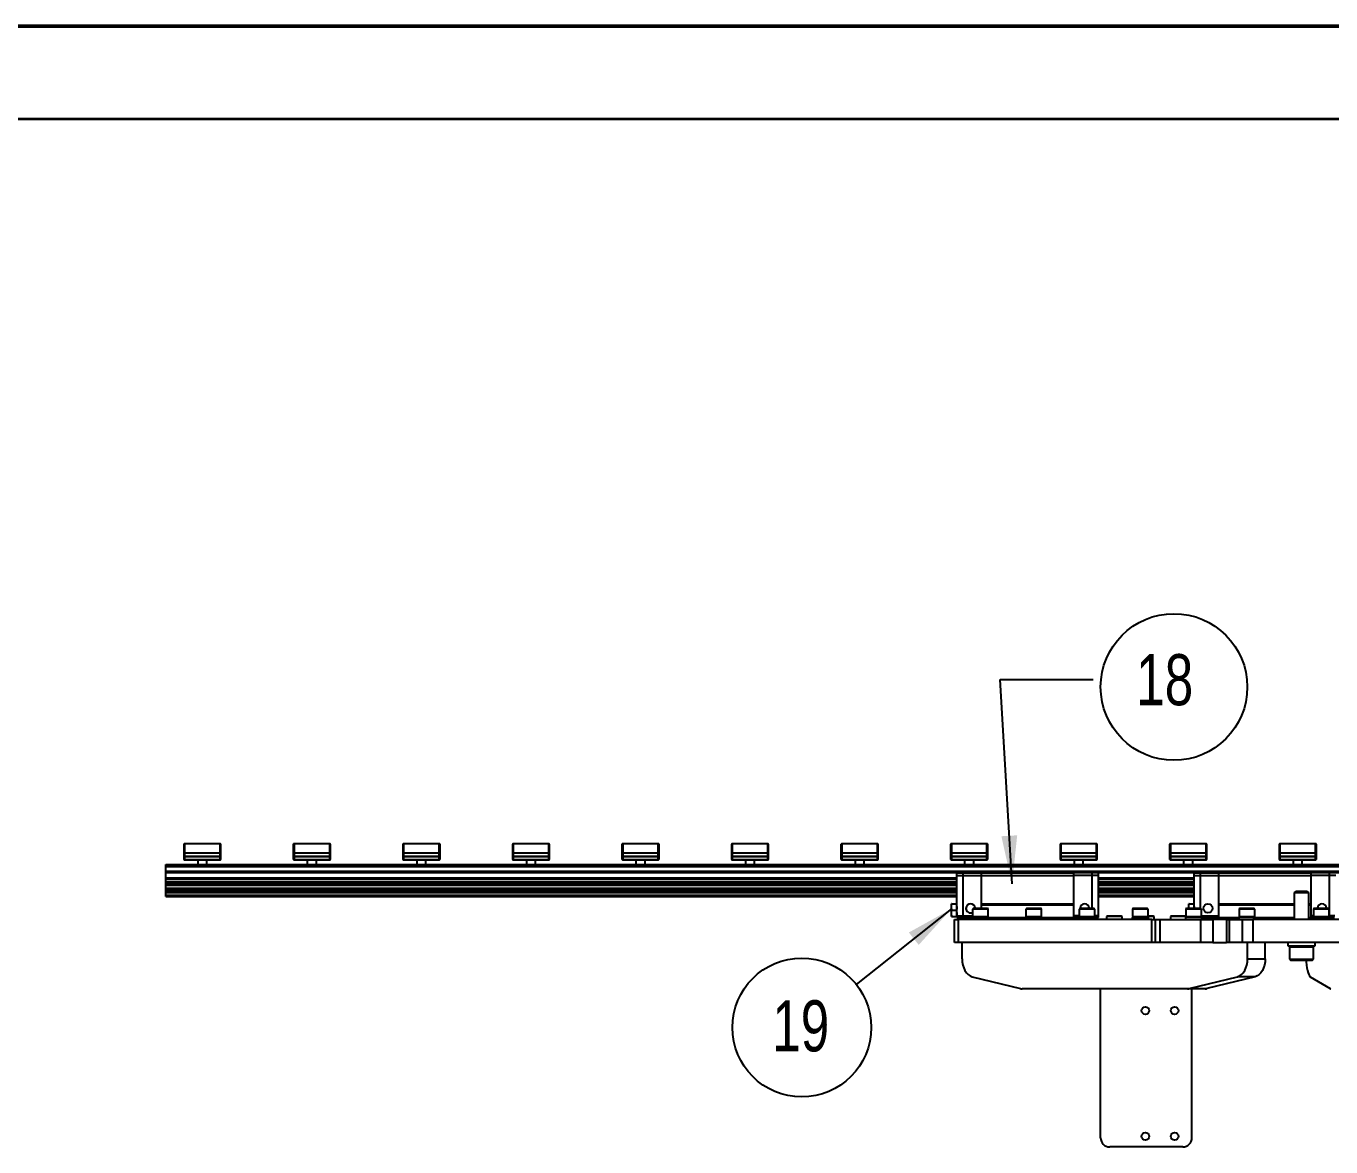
# Model space of a CAD drawing. Header units: millimetres. Extents: x 0 to 279, y 0 to 216.
# Drawn here: x 121.5 to 210.9, y 139.1 to 215.9 of the extents above; entities that cross this region are included whole.
import ezdxf

# ---------------------------------------------------------------- set-up
doc = ezdxf.new("R2010")
doc.units = ezdxf.units.MM
doc.layers.add('DIM', color=1, linetype='Continuous')
doc.layers.add('PAGE_BORDER', color=7, linetype='Continuous')
doc.styles.add('SLDTEXTSTYLE0', font='TXT', dxfattribs={"width": 0.75})
doc.dimstyles.new('SLDDIMSTYLE0', dxfattribs={"dimtxt": 0.18, "dimasz": 3.302, "dimexe": 0, "dimexo": 0.0625, "dimgap": 0, "dimtad": 0, "dimtih": 1, "dimtoh": 1, "dimdec": 0, "dimrnd": 1e-09, "dimzin": 0, "dimdsep": 46, "dimtxsty": 'Standard', "dimsah": 1, "dimcen": 0.09, "dimadec": 0, "dimazin": 0, "dimtfac": 3.302, "dimtdec": 0, "dimtofl": 0, "dimtmove": 0, "dimatfit": 3, "dimfxl": 0, "dimfrac": 2, "dimtolj": 1, "dimtzin": 0, "dimarcsym": 0})

# ---------------------------------------------------------------- blocks, each defined once
blk = doc.blocks.new('SW_NOTE_20')
at = {"layer": 'DIM', "color": 0}
blk.add_circle((-3.726, -2.955), 4.755, dxfattribs=at)
at = {"layer": 'DIM', "color": 0, "insert": (-3.797, -1.091), "char_height": 3.5, "attachment_point": 2, "style": 'SLDTEXTSTYLE0'}
blk.add_mtext('19', dxfattribs=at)
blk = doc.blocks.new('SW_NOTE_21')
at = {"layer": 'DIM', "color": 0}
blk.add_circle((5.539, -0.517), 5.021, dxfattribs=at)
at = {"layer": 'DIM', "color": 0, "insert": (2.953, 1.732), "char_height": 3.5, "attachment_point": 1, "style": 'SLDTEXTSTYLE0'}
blk.add_mtext('18', dxfattribs=at)

msp = doc.modelspace()

# ---------------------------------------------------------------- linework, layer by layer
at = {"color": 7, "linetype": 'Continuous', "lineweight": 50}
msp.add_line((0, 215.9), (279.4, 215.9), dxfattribs=at)
at = {"color": 7, "linetype": 'Continuous', "lineweight": 25}
for p, q in [((132.357, 159.24), (132.357, 159.87)), ((132.357, 159.033), (132.357, 159.24)), ((132.389, 159.24), (132.357, 159.24)), ((132.389, 159.033), (132.357, 159.033)), ((132.357, 158.808), (132.357, 159.033)), ((132.389, 159.891), (132.389, 159.901)), ((132.389, 159.901), (134.826, 159.901)), ((132.389, 159.891), (132.389, 159.26)), ((134.826, 159.891), (132.389, 159.891)), ((132.389, 159.24), (132.389, 159.26)), ((132.389, 159.26), (134.826, 159.26)), ((132.389, 159.24), (132.389, 159.033)), ((134.826, 159.24), (132.389, 159.24)), ((132.389, 159.033), (134.826, 159.033)), ((132.389, 159.033), (132.389, 159.001)), ((134.826, 159.901), (134.826, 159.891)), ((134.826, 159.26), (134.826, 159.891)), ((134.826, 159.26), (134.826, 159.24)), ((134.826, 159.033), (134.826, 159.24)), ((134.857, 159.24), (134.826, 159.24)), ((134.826, 159.001), (134.826, 159.033)), ((134.857, 159.033), (134.826, 159.033)), ((134.857, 159.87), (134.857, 159.24)), ((134.857, 159.24), (134.857, 159.033)), ((134.857, 159.033), (134.857, 158.808)), ((139.857, 159.24), (139.857, 159.87)), ((139.857, 159.033), (139.857, 159.24)), ((139.889, 159.24), (139.857, 159.24)), ((139.889, 159.033), (139.857, 159.033)), ((139.857, 158.808), (139.857, 159.033)), ((139.889, 159.891), (139.889, 159.901)), ((139.889, 159.901), (142.326, 159.901)), ((139.889, 159.891), (139.889, 159.26)), ((142.326, 159.891), (139.889, 159.891)), ((139.889, 159.24), (139.889, 159.26)), ((139.889, 159.26), (142.326, 159.26)), ((139.889, 159.24), (139.889, 159.033)), ((142.326, 159.24), (139.889, 159.24)), ((139.889, 159.033), (142.326, 159.033)), ((139.889, 159.033), (139.889, 159.001)), ((142.326, 159.901), (142.326, 159.891)), ((142.326, 159.26), (142.326, 159.891)), ((142.326, 159.26), (142.326, 159.24)), ((142.326, 159.033), (142.326, 159.24)), ((142.357, 159.24), (142.326, 159.24)), ((142.326, 159.001), (142.326, 159.033)), ((142.357, 159.033), (142.326, 159.033)), ((142.357, 159.87), (142.357, 159.24)), ((142.357, 159.24), (142.357, 159.033)), ((142.357, 159.033), (142.357, 158.808)), ((147.357, 159.24), (147.357, 159.87)), ((147.357, 159.033), (147.357, 159.24)), ((147.389, 159.24), (147.357, 159.24)), ((147.389, 159.033), (147.357, 159.033)), ((147.357, 158.808), (147.357, 159.033)), ((147.389, 159.891), (147.389, 159.901)), ((147.389, 159.901), (149.826, 159.901)), ((147.389, 159.891), (147.389, 159.26)), ((149.826, 159.891), (147.389, 159.891)), ((147.389, 159.24), (147.389, 159.26)), ((147.389, 159.26), (149.826, 159.26)), ((147.389, 159.24), (147.389, 159.033)), ((149.826, 159.24), (147.389, 159.24)), ((147.389, 159.033), (149.826, 159.033)), ((147.389, 159.033), (147.389, 159.001)), ((149.826, 159.901), (149.826, 159.891)), ((149.826, 159.26), (149.826, 159.891)), ((149.826, 159.26), (149.826, 159.24)), ((149.826, 159.033), (149.826, 159.24)), ((149.857, 159.24), (149.826, 159.24)), ((149.826, 159.001), (149.826, 159.033)), ((149.857, 159.033), (149.826, 159.033)), ((149.857, 159.87), (149.857, 159.24)), ((149.857, 159.24), (149.857, 159.033)), ((149.857, 159.033), (149.857, 158.808)), ((154.857, 159.24), (154.857, 159.87)), ((154.857, 159.033), (154.857, 159.24)), ((154.889, 159.24), (154.857, 159.24)), ((154.889, 159.033), (154.857, 159.033)), ((154.857, 158.808), (154.857, 159.033)), ((154.889, 159.891), (154.889, 159.901)), ((154.889, 159.901), (157.326, 159.901)), ((157.326, 159.891), (154.889, 159.891)), ((154.889, 159.891), (154.889, 159.26)), ((154.889, 159.24), (154.889, 159.26)), ((154.889, 159.26), (157.326, 159.26)), ((154.889, 159.24), (154.889, 159.033)), ((157.326, 159.24), (154.889, 159.24)), ((154.889, 159.033), (157.326, 159.033)), ((154.889, 159.033), (154.889, 159.001)), ((157.326, 159.901), (157.326, 159.891)), ((157.326, 159.26), (157.326, 159.891)), ((157.326, 159.26), (157.326, 159.24)), ((157.326, 159.033), (157.326, 159.24)), ((157.357, 159.24), (157.326, 159.24)), ((157.326, 159.001), (157.326, 159.033)), ((157.357, 159.033), (157.326, 159.033)), ((157.357, 159.87), (157.357, 159.24)), ((157.357, 159.24), (157.357, 159.033)), ((157.357, 159.033), (157.357, 158.808)), ((162.357, 159.24), (162.357, 159.87)), ((162.357, 159.033), (162.357, 159.24)), ((162.389, 159.24), (162.357, 159.24)), ((162.389, 159.033), (162.357, 159.033)), ((162.357, 158.808), (162.357, 159.033)), ((162.389, 159.891), (162.389, 159.901)), ((162.389, 159.901), (164.826, 159.901)), ((162.389, 159.891), (162.389, 159.26)), ((164.826, 159.891), (162.389, 159.891)), ((162.389, 159.24), (162.389, 159.26)), ((162.389, 159.26), (164.826, 159.26)), ((162.389, 159.24), (162.389, 159.033)), ((164.826, 159.24), (162.389, 159.24)), ((162.389, 159.033), (164.826, 159.033)), ((162.389, 159.033), (162.389, 159.001)), ((164.826, 159.901), (164.826, 159.891)), ((164.826, 159.26), (164.826, 159.891)), ((164.826, 159.26), (164.826, 159.24)), ((164.826, 159.033), (164.826, 159.24)), ((164.857, 159.24), (164.826, 159.24)), ((164.826, 159.001), (164.826, 159.033)), ((164.857, 159.033), (164.826, 159.033)), ((164.857, 159.87), (164.857, 159.24)), ((164.857, 159.24), (164.857, 159.033)), ((164.857, 159.033), (164.857, 158.808)), ((169.857, 159.24), (169.857, 159.87)), ((169.857, 159.033), (169.857, 159.24)), ((169.889, 159.24), (169.857, 159.24)), ((169.889, 159.033), (169.857, 159.033)), ((169.857, 158.808), (169.857, 159.033)), ((169.889, 159.891), (169.889, 159.901)), ((169.889, 159.901), (172.326, 159.901)), ((169.889, 159.891), (169.889, 159.26)), ((172.326, 159.891), (169.889, 159.891)), ((169.889, 159.24), (169.889, 159.26)), ((169.889, 159.26), (172.326, 159.26)), ((169.889, 159.24), (169.889, 159.033)), ((172.326, 159.24), (169.889, 159.24)), ((169.889, 159.033), (172.326, 159.033)), ((169.889, 159.033), (169.889, 159.001)), ((172.326, 159.901), (172.326, 159.891)), ((172.326, 159.26), (172.326, 159.891)), ((172.326, 159.26), (172.326, 159.24)), ((172.326, 159.033), (172.326, 159.24)), ((172.357, 159.24), (172.326, 159.24)), ((172.326, 159.001), (172.326, 159.033)), ((172.357, 159.033), (172.326, 159.033)), ((172.357, 159.87), (172.357, 159.24)), ((172.357, 159.24), (172.357, 159.033)), ((172.357, 159.033), (172.357, 158.808)), ((177.357, 159.24), (177.357, 159.87)), ((177.357, 159.033), (177.357, 159.24)), ((177.389, 159.24), (177.357, 159.24)), ((177.389, 159.033), (177.357, 159.033)), ((177.357, 158.808), (177.357, 159.033)), ((177.389, 159.891), (177.389, 159.901)), ((177.389, 159.901), (179.826, 159.901)), ((179.826, 159.891), (177.389, 159.891)), ((177.389, 159.891), (177.389, 159.26)), ((177.389, 159.24), (177.389, 159.26)), ((177.389, 159.26), (179.826, 159.26)), ((177.389, 159.24), (177.389, 159.033)), ((179.826, 159.24), (177.389, 159.24)), ((177.389, 159.033), (179.826, 159.033)), ((177.389, 159.033), (177.389, 159.001)), ((179.826, 159.901), (179.826, 159.891)), ((179.826, 159.26), (179.826, 159.891)), ((179.826, 159.26), (179.826, 159.24)), ((179.826, 159.033), (179.826, 159.24)), ((179.857, 159.24), (179.826, 159.24)), ((179.826, 159.001), (179.826, 159.033)), ((179.857, 159.033), (179.826, 159.033)), ((179.857, 159.87), (179.857, 159.24)), ((179.857, 159.24), (179.857, 159.033)), ((179.857, 159.033), (179.857, 158.808)), ((184.857, 159.24), (184.857, 159.87)), ((184.857, 159.033), (184.857, 159.24)), ((184.889, 159.24), (184.857, 159.24)), ((184.889, 159.033), (184.857, 159.033)), ((184.857, 158.808), (184.857, 159.033)), ((184.889, 159.891), (184.889, 159.901)), ((184.889, 159.901), (187.326, 159.901)), ((187.326, 159.891), (184.889, 159.891)), ((184.889, 159.891), (184.889, 159.26)), ((184.889, 159.24), (184.889, 159.26)), ((184.889, 159.26), (187.326, 159.26)), ((184.889, 159.24), (184.889, 159.033)), ((187.326, 159.24), (184.889, 159.24)), ((184.889, 159.033), (187.326, 159.033)), ((184.889, 159.033), (184.889, 159.001)), ((187.326, 159.901), (187.326, 159.891)), ((187.326, 159.26), (187.326, 159.891)), ((187.326, 159.26), (187.326, 159.24)), ((187.326, 159.033), (187.326, 159.24)), ((187.357, 159.24), (187.326, 159.24)), ((187.326, 159.001), (187.326, 159.033)), ((187.357, 159.033), (187.326, 159.033)), ((187.357, 159.87), (187.357, 159.24)), ((187.357, 159.24), (187.357, 159.033)), ((187.357, 159.033), (187.357, 158.808)), ((192.357, 159.24), (192.357, 159.87)), ((192.357, 159.033), (192.357, 159.24)), ((192.389, 159.24), (192.357, 159.24)), ((192.389, 159.033), (192.357, 159.033)), ((192.357, 158.808), (192.357, 159.033)), ((192.389, 159.891), (192.389, 159.901)), ((192.389, 159.901), (194.826, 159.901)), ((194.826, 159.891), (192.389, 159.891)), ((192.389, 159.891), (192.389, 159.26)), ((192.389, 159.24), (192.389, 159.26)), ((192.389, 159.26), (194.826, 159.26)), ((192.389, 159.24), (192.389, 159.033)), ((194.826, 159.24), (192.389, 159.24)), ((192.389, 159.033), (194.826, 159.033)), ((192.389, 159.033), (192.389, 159.001)), ((194.826, 159.901), (194.826, 159.891)), ((194.826, 159.26), (194.826, 159.891)), ((194.826, 159.26), (194.826, 159.24)), ((194.826, 159.033), (194.826, 159.24)), ((194.857, 159.24), (194.826, 159.24)), ((194.826, 159.001), (194.826, 159.033)), ((194.857, 159.033), (194.826, 159.033)), ((194.857, 159.87), (194.857, 159.24)), ((194.857, 159.24), (194.857, 159.033)), ((194.857, 159.033), (194.857, 158.808)), ((199.857, 159.24), (199.857, 159.87)), ((199.857, 159.033), (199.857, 159.24)), ((199.889, 159.24), (199.857, 159.24)), ((199.889, 159.033), (199.857, 159.033)), ((199.857, 158.808), (199.857, 159.033)), ((199.889, 159.891), (199.889, 159.901)), ((199.889, 159.901), (202.326, 159.901)), ((202.326, 159.891), (199.889, 159.891)), ((199.889, 159.891), (199.889, 159.26)), ((199.889, 159.24), (199.889, 159.26)), ((199.889, 159.26), (202.326, 159.26)), ((199.889, 159.24), (199.889, 159.033)), ((202.326, 159.24), (199.889, 159.24)), ((199.889, 159.033), (202.326, 159.033)), ((199.889, 159.033), (199.889, 159.001)), ((202.326, 159.901), (202.326, 159.891)), ((202.326, 159.26), (202.326, 159.891)), ((202.326, 159.26), (202.326, 159.24)), ((202.326, 159.033), (202.326, 159.24)), ((202.357, 159.24), (202.326, 159.24)), ((202.326, 159.001), (202.326, 159.033)), ((202.357, 159.033), (202.326, 159.033)), ((202.357, 159.87), (202.357, 159.24)), ((202.357, 159.24), (202.357, 159.033)), ((202.357, 159.033), (202.357, 158.808)), ((207.357, 159.24), (207.357, 159.87)), ((207.357, 159.033), (207.357, 159.24)), ((207.389, 159.24), (207.357, 159.24)), ((207.389, 159.033), (207.357, 159.033)), ((207.357, 158.808), (207.357, 159.033)), ((207.389, 159.891), (207.389, 159.901)), ((207.389, 159.901), (209.826, 159.901)), ((207.389, 159.891), (207.389, 159.26)), ((209.826, 159.891), (207.389, 159.891)), ((207.389, 159.24), (207.389, 159.26)), ((207.389, 159.26), (209.826, 159.26)), ((207.389, 159.24), (207.389, 159.033)), ((209.826, 159.24), (207.389, 159.24)), ((207.389, 159.033), (209.826, 159.033)), ((207.389, 159.033), (207.389, 159.001)), ((209.826, 159.901), (209.826, 159.891)), ((209.826, 159.26), (209.826, 159.891)), ((209.826, 159.26), (209.826, 159.24)), ((209.826, 159.033), (209.826, 159.24)), ((209.857, 159.24), (209.826, 159.24)), ((209.826, 159.001), (209.826, 159.033)), ((209.857, 159.033), (209.826, 159.033)), ((209.857, 159.87), (209.857, 159.24)), ((209.857, 159.24), (209.857, 159.033)), ((209.857, 159.033), (209.857, 158.808)), ((131.107, 158.461), (256.107, 158.461)), ((131.107, 158.336), (131.107, 158.461)), ((131.107, 158.336), (256.107, 158.336)), ((131.107, 158.004), (131.107, 158.336)), ((132.357, 158.808), (132.389, 158.808)), ((134.826, 159.001), (132.389, 159.001)), ((132.389, 159.001), (132.389, 158.808)), ((132.389, 158.808), (134.826, 158.808)), ((132.389, 158.776), (132.389, 158.808)), ((134.826, 158.776), (132.389, 158.776)), ((133.295, 158.776), (133.295, 158.461)), ((133.92, 158.461), (133.92, 158.776)), ((134.826, 158.808), (134.826, 159.001)), ((134.826, 158.808), (134.857, 158.808)), ((134.826, 158.808), (134.826, 158.776)), ((139.857, 158.808), (139.889, 158.808)), ((142.326, 159.001), (139.889, 159.001)), ((139.889, 159.001), (139.889, 158.808)), ((139.889, 158.808), (142.326, 158.808)), ((139.889, 158.776), (139.889, 158.808)), ((142.326, 158.776), (139.889, 158.776)), ((140.795, 158.776), (140.795, 158.461)), ((141.42, 158.461), (141.42, 158.776)), ((142.326, 158.808), (142.326, 159.001)), ((142.326, 158.808), (142.357, 158.808)), ((142.326, 158.808), (142.326, 158.776)), ((147.357, 158.808), (147.389, 158.808)), ((149.826, 159.001), (147.389, 159.001)), ((147.389, 159.001), (147.389, 158.808)), ((147.389, 158.808), (149.826, 158.808)), ((147.389, 158.776), (147.389, 158.808)), ((149.826, 158.776), (147.389, 158.776)), ((148.295, 158.776), (148.295, 158.461)), ((148.92, 158.461), (148.92, 158.776)), ((149.826, 158.808), (149.826, 159.001)), ((149.826, 158.808), (149.857, 158.808)), ((149.826, 158.808), (149.826, 158.776)), ((154.857, 158.808), (154.889, 158.808)), ((157.326, 159.001), (154.889, 159.001)), ((154.889, 159.001), (154.889, 158.808)), ((154.889, 158.808), (157.326, 158.808)), ((154.889, 158.776), (154.889, 158.808)), ((157.326, 158.776), (154.889, 158.776)), ((155.795, 158.776), (155.795, 158.461)), ((156.42, 158.461), (156.42, 158.776)), ((157.326, 158.808), (157.326, 159.001)), ((157.326, 158.808), (157.357, 158.808)), ((157.326, 158.808), (157.326, 158.776)), ((162.357, 158.808), (162.389, 158.808)), ((164.826, 159.001), (162.389, 159.001)), ((162.389, 159.001), (162.389, 158.808)), ((162.389, 158.808), (164.826, 158.808)), ((162.389, 158.776), (162.389, 158.808)), ((164.826, 158.776), (162.389, 158.776)), ((163.295, 158.776), (163.295, 158.461)), ((163.92, 158.461), (163.92, 158.776)), ((164.826, 158.808), (164.826, 159.001)), ((164.826, 158.808), (164.857, 158.808)), ((164.826, 158.808), (164.826, 158.776)), ((169.857, 158.808), (169.889, 158.808)), ((172.326, 159.001), (169.889, 159.001)), ((169.889, 159.001), (169.889, 158.808)), ((169.889, 158.808), (172.326, 158.808)), ((169.889, 158.776), (169.889, 158.808)), ((172.326, 158.776), (169.889, 158.776)), ((170.795, 158.776), (170.795, 158.461)), ((171.42, 158.461), (171.42, 158.776)), ((172.326, 158.808), (172.326, 159.001)), ((172.326, 158.808), (172.357, 158.808)), ((172.326, 158.808), (172.326, 158.776)), ((177.357, 158.808), (177.389, 158.808)), ((179.826, 159.001), (177.389, 159.001)), ((177.389, 159.001), (177.389, 158.808)), ((177.389, 158.808), (179.826, 158.808)), ((177.389, 158.776), (177.389, 158.808)), ((179.826, 158.776), (177.389, 158.776)), ((178.295, 158.776), (178.295, 158.461)), ((178.92, 158.461), (178.92, 158.776)), ((179.826, 158.808), (179.826, 159.001)), ((179.826, 158.808), (179.857, 158.808)), ((179.826, 158.808), (179.826, 158.776)), ((184.857, 158.808), (184.889, 158.808)), ((187.326, 159.001), (184.889, 159.001)), ((184.889, 159.001), (184.889, 158.808)), ((184.889, 158.808), (187.326, 158.808)), ((184.889, 158.776), (184.889, 158.808)), ((187.326, 158.776), (184.889, 158.776)), ((185.795, 158.776), (185.795, 158.461)), ((186.42, 158.461), (186.42, 158.776)), ((187.326, 158.808), (187.326, 159.001)), ((187.326, 158.808), (187.357, 158.808)), ((187.326, 158.808), (187.326, 158.776)), ((192.357, 158.808), (192.389, 158.808)), ((194.826, 159.001), (192.389, 159.001)), ((192.389, 159.001), (192.389, 158.808)), ((192.389, 158.808), (194.826, 158.808)), ((192.389, 158.776), (192.389, 158.808)), ((194.826, 158.776), (192.389, 158.776)), ((193.295, 158.776), (193.295, 158.461)), ((193.92, 158.461), (193.92, 158.776)), ((194.826, 158.808), (194.826, 159.001)), ((194.826, 158.808), (194.857, 158.808)), ((194.826, 158.808), (194.826, 158.776)), ((199.857, 158.808), (199.889, 158.808)), ((202.326, 159.001), (199.889, 159.001)), ((199.889, 159.001), (199.889, 158.808)), ((199.889, 158.808), (202.326, 158.808)), ((199.889, 158.776), (199.889, 158.808)), ((202.326, 158.776), (199.889, 158.776)), ((200.795, 158.776), (200.795, 158.461)), ((201.42, 158.461), (201.42, 158.776)), ((202.326, 158.808), (202.326, 159.001)), ((202.326, 158.808), (202.357, 158.808)), ((202.326, 158.808), (202.326, 158.776)), ((207.357, 158.808), (207.389, 158.808)), ((209.826, 159.001), (207.389, 159.001)), ((207.389, 159.001), (207.389, 158.808)), ((207.389, 158.808), (209.826, 158.808)), ((207.389, 158.776), (207.389, 158.808)), ((209.826, 158.776), (207.389, 158.776)), ((208.295, 158.776), (208.295, 158.461)), ((208.92, 158.461), (208.92, 158.776)), ((209.826, 158.808), (209.826, 159.001)), ((209.826, 158.808), (209.857, 158.808)), ((209.826, 158.808), (209.826, 158.776)), ((131.107, 158.004), (256.107, 158.004)), ((131.107, 157.915), (131.107, 158.004)), ((131.107, 157.915), (256.107, 157.915)), ((131.107, 157.564), (131.107, 157.915)), ((131.107, 157.475), (131.107, 157.564)), ((131.107, 157.28), (131.107, 157.475)), ((131.107, 157.192), (131.107, 157.28)), ((185.268, 157.899), (185.705, 157.899)), ((185.268, 157.711), (185.268, 157.899)), ((185.268, 157.711), (185.705, 157.711)), ((185.268, 154.959), (185.268, 157.711)), ((185.705, 157.899), (186.955, 157.899)), ((185.705, 157.711), (185.705, 157.899)), ((185.705, 157.711), (186.955, 157.711)), ((185.705, 154.959), (185.705, 157.711)), ((186.955, 157.899), (193.268, 157.899)), ((186.955, 157.711), (186.955, 157.899)), ((186.955, 157.711), (193.268, 157.711)), ((186.955, 155.774), (186.955, 157.711)), ((193.268, 157.711), (193.268, 157.899)), ((194.518, 157.899), (193.268, 157.899)), ((193.268, 155.774), (193.268, 157.711)), ((194.518, 157.711), (193.268, 157.711)), ((194.518, 157.899), (194.518, 157.711)), ((194.955, 157.899), (194.518, 157.899)), ((194.518, 157.711), (194.518, 155.474)), ((194.955, 157.711), (194.518, 157.711)), ((194.955, 157.711), (194.955, 157.899)), ((194.955, 154.959), (194.955, 157.711)), ((201.518, 157.899), (201.955, 157.899)), ((201.518, 157.711), (201.518, 157.899)), ((201.518, 157.711), (201.955, 157.711)), ((201.518, 155.474), (201.518, 157.711)), ((201.955, 157.899), (203.205, 157.899)), ((201.955, 157.711), (201.955, 157.899)), ((201.955, 157.711), (203.205, 157.711)), ((201.955, 155.474), (201.955, 157.711)), ((203.205, 157.899), (209.518, 157.899)), ((203.205, 157.711), (203.205, 157.899)), ((203.205, 157.711), (209.518, 157.711)), ((203.205, 155.774), (203.205, 157.711)), ((209.518, 157.711), (209.518, 157.899)), ((210.768, 157.899), (209.518, 157.899)), ((209.518, 155.774), (209.518, 157.711)), ((210.768, 157.711), (209.518, 157.711)), ((210.768, 157.899), (210.768, 157.711)), ((211.205, 157.899), (210.768, 157.899)), ((210.768, 157.711), (210.768, 154.959)), ((211.205, 157.711), (210.768, 157.711)), ((131.107, 157.1), (131.107, 157.192)), ((131.107, 157.1), (185.268, 157.1)), ((131.107, 157.057), (131.107, 157.1)), ((131.107, 157.057), (185.268, 157.057)), ((131.107, 156.859), (131.107, 157.057)), ((131.107, 156.842), (131.107, 156.859)), ((131.107, 156.822), (131.107, 156.842)), ((131.107, 156.778), (131.107, 156.822)), ((131.107, 156.645), (131.107, 156.778)), ((131.107, 156.601), (131.107, 156.645)), ((131.107, 156.581), (131.107, 156.601)), ((131.107, 156.581), (185.268, 156.581)), ((131.107, 156.562), (131.107, 156.581)), ((131.107, 156.365), (131.107, 156.562)), ((131.107, 156.365), (185.268, 156.365)), ((131.107, 156.324), (131.107, 156.365)), ((194.955, 157.1), (201.518, 157.1)), ((194.955, 157.057), (201.518, 157.057)), ((194.955, 156.581), (201.518, 156.581)), ((194.964, 156.365), (201.518, 156.365)), ((208.495, 156.649), (208.361, 156.556)), ((208.361, 156.556), (208.361, 154.711)), ((208.361, 156.556), (208.6, 156.556)), ((208.495, 156.649), (208.669, 156.649)), ((208.6, 156.556), (209.361, 156.556)), ((208.669, 156.649), (209.228, 156.649)), ((209.361, 156.556), (209.228, 156.649)), ((209.361, 154.711), (209.361, 156.556)), ((131.107, 156.324), (185.251, 156.324)), ((131.107, 156.274), (131.107, 156.324)), ((131.107, 156.274), (185.268, 156.274)), ((184.932, 155.774), (184.893, 155.774)), ((184.893, 155.555), (184.893, 155.774)), ((184.932, 155.336), (184.893, 155.555)), ((184.893, 155.118), (184.893, 155.555)), ((184.932, 155.774), (185.229, 155.774)), ((185.229, 155.774), (185.268, 155.555)), ((185.898, 155.398), (185.895, 155.451)), ((186.4, 155.474), (186.347, 155.421)), ((186.4, 155.474), (187.356, 155.474)), ((186.955, 155.774), (193.268, 155.774)), ((186.955, 155.711), (186.955, 155.774)), ((186.955, 155.711), (193.268, 155.711)), ((186.955, 155.474), (186.955, 155.711)), ((187.41, 155.421), (187.356, 155.474)), ((190.05, 155.474), (189.997, 155.421)), ((190.05, 155.474), (191.006, 155.474)), ((191.059, 155.421), (191.006, 155.474)), ((193.268, 155.711), (193.268, 155.774)), ((193.268, 154.836), (193.268, 155.711)), ((193.7, 155.474), (193.647, 155.421)), ((193.7, 155.474), (194.656, 155.474)), ((194.709, 155.421), (194.656, 155.474)), ((194.955, 156.324), (201.501, 156.324)), ((194.955, 156.274), (201.518, 156.274)), ((197.349, 155.474), (197.296, 155.421)), ((197.349, 155.474), (198.306, 155.474)), ((198.359, 155.421), (198.306, 155.474)), ((200.999, 155.474), (200.946, 155.421)), ((200.999, 155.474), (201.955, 155.474)), ((201.182, 155.774), (201.143, 155.774)), ((201.143, 155.555), (201.143, 155.774)), ((201.157, 155.474), (201.143, 155.555)), ((201.143, 155.474), (201.143, 155.555)), ((201.182, 155.774), (201.479, 155.774)), ((201.479, 155.774), (201.518, 155.555)), ((202.009, 155.421), (201.955, 155.474)), ((202.148, 155.398), (202.145, 155.451)), ((203.205, 155.774), (208.361, 155.774)), ((203.205, 155.711), (203.205, 155.774)), ((203.205, 155.711), (208.361, 155.711)), ((203.205, 154.836), (203.205, 155.711)), ((204.649, 155.474), (204.596, 155.421)), ((204.649, 155.474), (205.605, 155.474)), ((205.658, 155.421), (205.605, 155.474)), ((209.361, 155.774), (209.518, 155.774)), ((209.361, 155.711), (209.518, 155.711)), ((209.518, 155.711), (209.518, 155.774)), ((209.518, 154.836), (209.518, 155.711)), ((209.741, 155.474), (209.688, 155.421)), ((209.741, 155.474), (210.697, 155.474)), ((210.75, 155.421), (210.697, 155.474)), ((184.893, 154.899), (184.893, 155.118)), ((184.932, 155.336), (185.229, 155.336)), ((184.932, 154.899), (185.229, 154.899)), ((185.111, 153.124), (185.111, 154.711)), ((185.111, 154.711), (185.35, 154.711)), ((185.229, 154.899), (185.268, 154.899)), ((185.268, 154.959), (185.705, 154.959)), ((185.268, 154.836), (185.268, 154.959)), ((185.268, 154.836), (185.705, 154.836)), ((185.35, 154.711), (185.35, 153.124)), ((198.622, 154.711), (185.35, 154.711)), ((185.705, 154.959), (186.347, 154.959)), ((185.705, 154.836), (185.705, 154.959)), ((185.705, 154.836), (186.316, 154.836)), ((185.705, 154.749), (185.705, 154.836)), ((185.705, 154.749), (186.316, 154.749)), ((186.316, 154.849), (186.316, 154.711)), ((187.441, 154.849), (186.316, 154.849)), ((186.347, 155.421), (186.347, 154.902)), ((187.41, 155.421), (186.347, 155.421)), ((186.347, 154.902), (186.4, 154.849)), ((186.347, 154.902), (187.41, 154.902)), ((187.356, 154.849), (187.41, 154.902)), ((187.41, 154.902), (187.41, 155.421)), ((187.441, 154.711), (187.441, 154.849)), ((187.441, 154.836), (189.966, 154.836)), ((189.966, 154.849), (189.966, 154.711)), ((191.091, 154.849), (189.966, 154.849)), ((189.997, 155.421), (189.997, 154.902)), ((191.059, 155.421), (189.997, 155.421)), ((189.997, 154.902), (190.05, 154.849)), ((189.997, 154.902), (191.059, 154.902)), ((191.006, 154.849), (191.059, 154.902)), ((191.059, 154.902), (191.059, 155.421)), ((191.091, 154.711), (191.091, 154.849)), ((191.091, 154.836), (193.268, 154.836)), ((193.647, 154.959), (193.268, 154.959)), ((193.268, 154.711), (193.268, 154.836)), ((193.615, 154.836), (193.268, 154.836)), ((193.615, 154.749), (193.268, 154.749)), ((193.615, 154.849), (193.615, 154.711)), ((194.74, 154.849), (193.615, 154.849)), ((193.647, 155.421), (193.647, 154.902)), ((194.709, 155.421), (193.647, 155.421)), ((193.647, 154.902), (193.7, 154.849)), ((193.647, 154.902), (194.709, 154.902)), ((194.656, 154.849), (194.709, 154.902)), ((194.709, 154.902), (194.709, 155.421)), ((194.955, 154.959), (194.709, 154.959)), ((194.74, 154.711), (194.74, 154.849)), ((194.955, 154.836), (194.74, 154.836)), ((194.955, 154.836), (194.955, 154.959)), ((195.571, 154.964), (195.518, 154.911)), ((195.518, 154.911), (195.518, 154.711)), ((196.58, 154.911), (195.518, 154.911)), ((195.571, 154.964), (196.527, 154.964)), ((196.58, 154.911), (196.527, 154.964)), ((196.58, 154.711), (196.58, 154.911)), ((197.265, 154.849), (197.265, 154.711)), ((198.39, 154.849), (197.265, 154.849)), ((197.296, 155.421), (197.296, 154.902)), ((198.359, 155.421), (197.296, 155.421)), ((197.296, 154.902), (197.349, 154.849)), ((197.296, 154.902), (198.359, 154.902)), ((198.306, 154.849), (198.359, 154.902)), ((198.359, 154.902), (198.359, 155.421)), ((198.359, 154.964), (198.715, 154.964)), ((198.768, 154.911), (198.359, 154.911)), ((198.39, 154.711), (198.39, 154.849)), ((198.622, 153.124), (198.622, 154.711)), ((198.622, 154.711), (198.861, 154.711)), ((198.768, 154.911), (198.715, 154.964)), ((198.768, 154.711), (198.768, 154.911)), ((198.861, 153.124), (198.861, 154.711)), ((198.861, 154.711), (199.154, 154.711)), ((199.154, 154.711), (199.154, 153.124)), ((199.154, 154.711), (201.974, 154.711)), ((199.946, 154.964), (199.893, 154.911)), ((199.893, 154.911), (199.893, 154.711)), ((200.946, 154.911), (199.893, 154.911)), ((199.946, 154.964), (200.902, 154.964)), ((200.946, 154.92), (200.902, 154.964)), ((200.915, 154.849), (200.915, 154.711)), ((202.04, 154.849), (200.915, 154.849)), ((200.946, 155.421), (200.946, 154.902)), ((202.009, 155.421), (200.946, 155.421)), ((200.946, 154.902), (200.999, 154.849)), ((200.946, 154.902), (202.009, 154.902)), ((200.955, 154.849), (200.955, 154.893)), ((201.955, 154.849), (202.009, 154.902)), ((201.974, 153.124), (201.974, 154.711)), ((201.974, 154.711), (202.803, 154.711)), ((202.009, 154.902), (202.009, 155.421)), ((202.009, 154.959), (203.205, 154.959)), ((202.04, 154.711), (202.04, 154.849)), ((202.04, 154.836), (203.205, 154.836)), ((202.04, 154.749), (203.205, 154.749)), ((202.803, 154.711), (202.803, 153.124)), ((203.722, 154.711), (202.803, 154.711)), ((203.205, 154.836), (204.565, 154.836)), ((203.205, 154.711), (203.205, 154.836)), ((203.722, 154.711), (203.722, 153.124)), ((203.722, 154.711), (203.905, 154.711)), ((203.905, 154.711), (203.905, 153.124)), ((203.905, 154.711), (204.819, 154.711)), ((204.565, 154.849), (204.565, 154.711)), ((205.69, 154.849), (204.565, 154.849)), ((204.596, 155.421), (204.596, 154.902)), ((205.658, 155.421), (204.596, 155.421)), ((204.596, 154.902), (204.649, 154.849)), ((204.596, 154.902), (205.658, 154.902)), ((204.819, 153.124), (204.819, 154.711)), ((204.819, 154.711), (205.526, 154.711)), ((205.526, 154.711), (205.526, 153.124)), ((215.361, 154.711), (205.526, 154.711)), ((205.605, 154.849), (205.658, 154.902)), ((205.658, 154.902), (205.658, 155.421)), ((205.69, 154.711), (205.69, 154.849)), ((205.69, 154.836), (208.361, 154.836)), ((209.361, 154.836), (209.518, 154.836)), ((209.688, 154.959), (209.518, 154.959)), ((209.518, 154.711), (209.518, 154.836)), ((209.657, 154.836), (209.518, 154.836)), ((209.657, 154.749), (209.518, 154.749)), ((209.657, 154.849), (209.657, 154.711)), ((210.782, 154.849), (209.657, 154.849)), ((209.688, 155.421), (209.688, 154.902)), ((210.75, 155.421), (209.688, 155.421)), ((209.688, 154.902), (209.741, 154.849)), ((209.688, 154.902), (210.75, 154.902)), ((210.697, 154.849), (210.75, 154.902)), ((210.75, 154.902), (210.75, 155.421)), ((210.768, 154.959), (210.75, 154.959)), ((210.768, 154.959), (210.768, 154.849)), ((211.151, 154.959), (210.768, 154.959)), ((210.782, 154.711), (210.782, 154.849)), ((211.119, 154.836), (210.782, 154.836)), ((185.35, 153.124), (185.111, 153.124)), ((198.622, 153.124), (185.35, 153.124)), ((185.625, 152.015), (185.625, 153.124)), ((198.861, 153.124), (198.622, 153.124)), ((199.154, 153.124), (198.861, 153.124)), ((201.974, 153.124), (199.154, 153.124)), ((202.803, 153.124), (201.974, 153.124)), ((202.803, 153.124), (203.722, 153.124)), ((203.905, 153.124), (203.722, 153.124)), ((204.819, 153.124), (203.905, 153.124)), ((205.526, 153.124), (204.819, 153.124)), ((205.172, 152.015), (205.172, 153.124)), ((215.361, 153.124), (205.526, 153.124)), ((206.38, 152.015), (206.38, 153.124)), ((207.924, 153.124), (207.924, 152.899)), ((207.924, 152.899), (209.799, 152.899)), ((208.13, 152.899), (208.049, 152.818)), ((208.049, 152.818), (208.049, 151.98)), ((209.674, 152.818), (208.049, 152.818)), ((208.08, 152.899), (208.08, 152.849)), ((209.674, 152.818), (209.593, 152.899)), ((209.674, 151.98), (209.674, 152.818)), ((209.799, 152.899), (209.799, 153.124)), ((205.172, 152.015), (206.38, 152.015)), ((208.049, 151.98), (208.13, 151.899)), ((208.049, 151.98), (209.674, 151.98)), ((209.593, 151.899), (208.13, 151.899)), ((209.593, 151.899), (209.674, 151.98)), ((186.308, 150.781), (189.617, 149.965)), ((201.18, 149.965), (204.489, 150.781)), ((205.697, 150.781), (202.388, 149.965)), ((205.697, 150.781), (204.489, 150.781)), ((209.468, 150.781), (210.824, 149.965)), ((201.052, 149.949), (189.745, 149.949)), ((195.111, 139.749), (195.111, 149.949)), ((202.26, 149.949), (201.052, 149.949)), ((201.18, 149.965), (202.388, 149.965)), ((201.361, 139.749), (201.361, 149.949)), ((200.736, 139.124), (195.736, 139.124))]:
    msp.add_line(p, q, dxfattribs=at)
at = {"color": 8, "linetype": 'Continuous', "lineweight": 25}
for p, q in [((131.107, 157.564), (185.268, 157.564)), ((131.107, 157.475), (185.268, 157.475)), ((131.107, 157.28), (185.268, 157.28)), ((194.955, 157.564), (201.518, 157.564)), ((194.955, 157.475), (201.518, 157.475)), ((194.955, 157.28), (201.518, 157.28)), ((131.107, 157.192), (185.268, 157.192)), ((131.107, 156.859), (185.268, 156.859)), ((131.107, 156.842), (185.268, 156.842)), ((131.107, 156.822), (185.268, 156.822)), ((131.107, 156.778), (185.268, 156.778)), ((131.107, 156.645), (185.268, 156.645)), ((131.107, 156.601), (185.268, 156.601)), ((131.107, 156.562), (185.268, 156.562)), ((194.955, 157.192), (201.518, 157.192)), ((194.955, 156.859), (201.518, 156.859)), ((194.955, 156.842), (201.518, 156.842)), ((194.955, 156.822), (201.518, 156.822)), ((194.955, 156.778), (201.518, 156.778)), ((194.955, 156.645), (201.518, 156.645)), ((194.955, 156.601), (201.518, 156.601)), ((194.955, 156.562), (201.518, 156.562))]:
    msp.add_line(p, q, dxfattribs=at)
at = {"color": 7, "linetype": 'Continuous', "lineweight": 25, "flags": 128}
for points in [[(132.389, 159.891), (132.383, 159.89), (132.377, 159.889), (132.371, 159.887), (132.367, 159.885), (132.363, 159.882), (132.36, 159.878), (132.358, 159.874), (132.357, 159.87)], [(132.389, 159.26), (132.383, 159.26), (132.377, 159.259), (132.371, 159.257), (132.367, 159.254), (132.363, 159.251), (132.36, 159.248), (132.358, 159.244), (132.357, 159.24)], [(134.857, 159.87), (134.857, 159.874), (134.855, 159.878), (134.852, 159.882), (134.848, 159.885), (134.843, 159.887), (134.838, 159.889), (134.832, 159.89), (134.826, 159.891)], [(134.857, 159.24), (134.857, 159.244), (134.855, 159.248), (134.852, 159.251), (134.848, 159.254), (134.843, 159.257), (134.838, 159.259), (134.832, 159.26), (134.826, 159.26)], [(139.889, 159.891), (139.883, 159.89), (139.877, 159.889), (139.871, 159.887), (139.867, 159.885), (139.863, 159.882), (139.86, 159.878), (139.858, 159.874), (139.857, 159.87)], [(139.889, 159.26), (139.883, 159.26), (139.877, 159.259), (139.871, 159.257), (139.867, 159.254), (139.863, 159.251), (139.86, 159.248), (139.858, 159.244), (139.857, 159.24)], [(142.357, 159.87), (142.357, 159.874), (142.355, 159.878), (142.352, 159.882), (142.348, 159.885), (142.343, 159.887), (142.338, 159.889), (142.332, 159.89), (142.326, 159.891)], [(142.357, 159.24), (142.357, 159.244), (142.355, 159.248), (142.352, 159.251), (142.348, 159.254), (142.343, 159.257), (142.338, 159.259), (142.332, 159.26), (142.326, 159.26)], [(147.389, 159.891), (147.383, 159.89), (147.377, 159.889), (147.371, 159.887), (147.367, 159.885), (147.363, 159.882), (147.36, 159.878), (147.358, 159.874), (147.357, 159.87)], [(147.389, 159.26), (147.383, 159.26), (147.377, 159.259), (147.371, 159.257), (147.367, 159.254), (147.363, 159.251), (147.36, 159.248), (147.358, 159.244), (147.357, 159.24)], [(149.857, 159.87), (149.857, 159.874), (149.855, 159.878), (149.852, 159.882), (149.848, 159.885), (149.843, 159.887), (149.838, 159.889), (149.832, 159.89), (149.826, 159.891)], [(149.857, 159.24), (149.857, 159.244), (149.855, 159.248), (149.852, 159.251), (149.848, 159.254), (149.843, 159.257), (149.838, 159.259), (149.832, 159.26), (149.826, 159.26)], [(154.889, 159.891), (154.883, 159.89), (154.877, 159.889), (154.871, 159.887), (154.867, 159.885), (154.863, 159.882), (154.86, 159.878), (154.858, 159.874), (154.857, 159.87)], [(154.889, 159.26), (154.883, 159.26), (154.877, 159.259), (154.871, 159.257), (154.867, 159.254), (154.863, 159.251), (154.86, 159.248), (154.858, 159.244), (154.857, 159.24)], [(157.357, 159.87), (157.357, 159.874), (157.355, 159.878), (157.352, 159.882), (157.348, 159.885), (157.343, 159.887), (157.338, 159.889), (157.332, 159.89), (157.326, 159.891)], [(157.357, 159.24), (157.357, 159.244), (157.355, 159.248), (157.352, 159.251), (157.348, 159.254), (157.343, 159.257), (157.338, 159.259), (157.332, 159.26), (157.326, 159.26)], [(162.389, 159.891), (162.383, 159.89), (162.377, 159.889), (162.371, 159.887), (162.367, 159.885), (162.363, 159.882), (162.36, 159.878), (162.358, 159.874), (162.357, 159.87)], [(162.389, 159.26), (162.383, 159.26), (162.377, 159.259), (162.371, 159.257), (162.367, 159.254), (162.363, 159.251), (162.36, 159.248), (162.358, 159.244), (162.357, 159.24)], [(164.857, 159.87), (164.857, 159.874), (164.855, 159.878), (164.852, 159.882), (164.848, 159.885), (164.843, 159.887), (164.838, 159.889), (164.832, 159.89), (164.826, 159.891)], [(164.857, 159.24), (164.857, 159.244), (164.855, 159.248), (164.852, 159.251), (164.848, 159.254), (164.843, 159.257), (164.838, 159.259), (164.832, 159.26), (164.826, 159.26)], [(169.889, 159.891), (169.883, 159.89), (169.877, 159.889), (169.871, 159.887), (169.867, 159.885), (169.863, 159.882), (169.86, 159.878), (169.858, 159.874), (169.857, 159.87)], [(169.889, 159.26), (169.883, 159.26), (169.877, 159.259), (169.871, 159.257), (169.867, 159.254), (169.863, 159.251), (169.86, 159.248), (169.858, 159.244), (169.857, 159.24)], [(172.357, 159.87), (172.357, 159.874), (172.355, 159.878), (172.352, 159.882), (172.348, 159.885), (172.343, 159.887), (172.338, 159.889), (172.332, 159.89), (172.326, 159.891)], [(172.357, 159.24), (172.357, 159.244), (172.355, 159.248), (172.352, 159.251), (172.348, 159.254), (172.343, 159.257), (172.338, 159.259), (172.332, 159.26), (172.326, 159.26)], [(177.389, 159.891), (177.383, 159.89), (177.377, 159.889), (177.371, 159.887), (177.367, 159.885), (177.363, 159.882), (177.36, 159.878), (177.358, 159.874), (177.357, 159.87)], [(177.389, 159.26), (177.383, 159.26), (177.377, 159.259), (177.371, 159.257), (177.367, 159.254), (177.363, 159.251), (177.36, 159.248), (177.358, 159.244), (177.357, 159.24)], [(179.857, 159.87), (179.857, 159.874), (179.855, 159.878), (179.852, 159.882), (179.848, 159.885), (179.843, 159.887), (179.838, 159.889), (179.832, 159.89), (179.826, 159.891)], [(179.857, 159.24), (179.857, 159.244), (179.855, 159.248), (179.852, 159.251), (179.848, 159.254), (179.843, 159.257), (179.838, 159.259), (179.832, 159.26), (179.826, 159.26)], [(184.889, 159.891), (184.883, 159.89), (184.877, 159.889), (184.871, 159.887), (184.867, 159.885), (184.863, 159.882), (184.86, 159.878), (184.858, 159.874), (184.857, 159.87)], [(184.889, 159.26), (184.883, 159.26), (184.877, 159.259), (184.871, 159.257), (184.867, 159.254), (184.863, 159.251), (184.86, 159.248), (184.858, 159.244), (184.857, 159.24)], [(187.357, 159.87), (187.357, 159.874), (187.355, 159.878), (187.352, 159.882), (187.348, 159.885), (187.343, 159.887), (187.338, 159.889), (187.332, 159.89), (187.326, 159.891)], [(187.357, 159.24), (187.357, 159.244), (187.355, 159.248), (187.352, 159.251), (187.348, 159.254), (187.343, 159.257), (187.338, 159.259), (187.332, 159.26), (187.326, 159.26)], [(192.389, 159.891), (192.383, 159.89), (192.377, 159.889), (192.371, 159.887), (192.367, 159.885), (192.363, 159.882), (192.36, 159.878), (192.358, 159.874), (192.357, 159.87)], [(192.389, 159.26), (192.383, 159.26), (192.377, 159.259), (192.371, 159.257), (192.367, 159.254), (192.363, 159.251), (192.36, 159.248), (192.358, 159.244), (192.357, 159.24)], [(194.857, 159.87), (194.857, 159.874), (194.855, 159.878), (194.852, 159.882), (194.848, 159.885), (194.843, 159.887), (194.838, 159.889), (194.832, 159.89), (194.826, 159.891)], [(194.857, 159.24), (194.857, 159.244), (194.855, 159.248), (194.852, 159.251), (194.848, 159.254), (194.843, 159.257), (194.838, 159.259), (194.832, 159.26), (194.826, 159.26)], [(199.889, 159.891), (199.883, 159.89), (199.877, 159.889), (199.871, 159.887), (199.867, 159.885), (199.863, 159.882), (199.86, 159.878), (199.858, 159.874), (199.857, 159.87)], [(199.889, 159.26), (199.883, 159.26), (199.877, 159.259), (199.871, 159.257), (199.867, 159.254), (199.863, 159.251), (199.86, 159.248), (199.858, 159.244), (199.857, 159.24)], [(202.357, 159.87), (202.357, 159.874), (202.355, 159.878), (202.352, 159.882), (202.348, 159.885), (202.343, 159.887), (202.338, 159.889), (202.332, 159.89), (202.326, 159.891)], [(202.357, 159.24), (202.357, 159.244), (202.355, 159.248), (202.352, 159.251), (202.348, 159.254), (202.343, 159.257), (202.338, 159.259), (202.332, 159.26), (202.326, 159.26)], [(207.389, 159.891), (207.383, 159.89), (207.377, 159.889), (207.371, 159.887), (207.367, 159.885), (207.363, 159.882), (207.36, 159.878), (207.358, 159.874), (207.357, 159.87)], [(207.389, 159.26), (207.383, 159.26), (207.377, 159.259), (207.371, 159.257), (207.367, 159.254), (207.363, 159.251), (207.36, 159.248), (207.358, 159.244), (207.357, 159.24)], [(209.857, 159.87), (209.857, 159.874), (209.855, 159.878), (209.852, 159.882), (209.848, 159.885), (209.843, 159.887), (209.838, 159.889), (209.832, 159.89), (209.826, 159.891)], [(209.857, 159.24), (209.857, 159.244), (209.855, 159.248), (209.852, 159.251), (209.848, 159.254), (209.843, 159.257), (209.838, 159.259), (209.832, 159.26), (209.826, 159.26)], [(185.625, 152.015), (185.638, 151.795), (185.676, 151.583), (185.737, 151.383), (185.819, 151.204), (185.921, 151.049), (186.039, 150.925), (186.17, 150.834), (186.308, 150.781)], [(204.489, 150.781), (204.628, 150.834), (204.758, 150.925), (204.876, 151.049), (204.978, 151.204), (205.061, 151.383), (205.122, 151.583), (205.159, 151.795), (205.172, 152.015)], [(206.38, 152.015), (206.367, 151.795), (206.33, 151.583), (206.269, 151.383), (206.186, 151.204), (206.084, 151.049), (205.966, 150.925), (205.836, 150.834), (205.697, 150.781)], [(209.19, 151.899), (209.193, 151.795), (209.209, 151.583), (209.234, 151.383), (209.268, 151.204), (209.309, 151.049), (209.358, 150.925), (209.411, 150.834), (209.468, 150.781)]]:
    msp.add_lwpolyline(points, dxfattribs=at)
at = {"color": 7, "linetype": 'Continuous', "lineweight": 25}
for centre, radius in [((202.455, 155.461), 0.312), ((198.174, 148.461), 0.262), ((200.174, 148.461), 0.262), ((198.174, 139.849), 0.262), ((200.174, 139.849), 0.262)]:
    msp.add_circle(centre, radius, dxfattribs=at)
for centre, radius, start, end in [((132.389, 159.87), 0.0313, 90, 180), ((132.389, 159.033), 0.0312, 180, 270), ((134.826, 159.87), 0.0312, 0, 90), ((134.826, 159.033), 0.0313, 270, 0), ((139.889, 159.87), 0.0313, 90, 180), ((139.889, 159.033), 0.0312, 180, 270), ((142.326, 159.87), 0.0312, 0, 90), ((142.326, 159.033), 0.0313, 270, 0), ((147.389, 159.87), 0.0313, 90, 180), ((147.389, 159.033), 0.0312, 180, 270), ((149.826, 159.87), 0.0312, 0, 90), ((149.826, 159.033), 0.0313, 270, 0), ((154.889, 159.87), 0.0313, 90, 180), ((154.889, 159.033), 0.0312, 180, 270), ((157.326, 159.87), 0.0312, 0, 90), ((157.326, 159.033), 0.0313, 270, 0), ((162.389, 159.87), 0.0313, 90, 180), ((162.389, 159.033), 0.0312, 180, 270), ((164.826, 159.87), 0.0312, 0, 90), ((164.826, 159.033), 0.0313, 270, 0), ((169.889, 159.87), 0.0313, 90, 180), ((169.889, 159.033), 0.0312, 180, 270), ((172.326, 159.87), 0.0312, 0, 90), ((172.326, 159.033), 0.0313, 270, 0), ((177.389, 159.87), 0.0313, 90, 180), ((177.389, 159.033), 0.0313, 180, 270), ((179.826, 159.87), 0.0312, 0, 90), ((179.826, 159.033), 0.0313, 270, 0), ((184.889, 159.87), 0.0313, 90, 180), ((184.889, 159.033), 0.0312, 180, 270), ((187.326, 159.87), 0.0312, 0, 90), ((187.326, 159.033), 0.0313, 270, 0), ((192.389, 159.87), 0.0313, 90, 180), ((192.389, 159.033), 0.0312, 180, 270), ((194.826, 159.87), 0.0312, 0, 90), ((194.826, 159.033), 0.0313, 270, 0), ((199.889, 159.87), 0.0313, 90, 180), ((199.889, 159.033), 0.0312, 180, 270), ((202.326, 159.87), 0.0312, 0, 90), ((202.326, 159.033), 0.0313, 270, 0), ((207.389, 159.87), 0.0313, 90, 180), ((207.389, 159.033), 0.0313, 180, 270), ((209.826, 159.87), 0.0312, 0, 90), ((209.826, 159.033), 0.0313, 270, 0), ((132.389, 158.808), 0.0312, 180, 270), ((134.826, 158.808), 0.0313, 270, 0), ((139.889, 158.808), 0.0312, 180, 270), ((142.326, 158.808), 0.0313, 270, 0), ((147.389, 158.808), 0.0312, 180, 270), ((149.826, 158.808), 0.0313, 270, 0), ((154.889, 158.808), 0.0312, 180, 270), ((157.326, 158.808), 0.0313, 270, 0), ((162.389, 158.808), 0.0312, 180, 270), ((164.826, 158.808), 0.0313, 270, 0), ((169.889, 158.808), 0.0312, 180, 270), ((172.326, 158.808), 0.0312, 270, 0), ((177.389, 158.808), 0.0312, 180, 270), ((179.826, 158.808), 0.0313, 270, 0), ((184.889, 158.808), 0.0312, 180, 270), ((187.326, 158.808), 0.0313, 270, 0), ((192.389, 158.808), 0.0312, 180, 270), ((194.826, 158.808), 0.0313, 270, 0), ((199.889, 158.808), 0.0312, 180, 270), ((202.326, 158.808), 0.0313, 270, 0), ((207.389, 158.808), 0.0312, 180, 270), ((209.826, 158.808), 0.0313, 270, 0), ((186.205, 155.461), 0.313, 2.29244, 180), ((186.205, 155.461), 0.313, 180, 297.00638), ((194.018, 155.461), 0.313, 2.29244, 177.70756), ((210.268, 155.461), 0.313, 2.29244, 178.43796), ((189.746, 150.483), 0.534, 256.07731, 269.95293), ((201.052, 150.483), 0.534, 270.04707, 283.92269), ((202.26, 150.483), 0.534, 270.04707, 283.92269), ((210.878, 150.05), 0.101, 237.68474, 269.02917), ((195.736, 139.749), 0.625, 180, 270), ((200.736, 139.749), 0.625, 270, 0)]:
    msp.add_arc(centre, radius, start, end, dxfattribs=at)
for points, knots in [([(184.893, 155.555), (184.893, 155.56), (184.893, 155.634), (184.913, 155.707), (184.932, 155.774)], [0, 0, 0, 0, 0.070174, 1, 1, 1, 1]), ([(185.268, 155.774), (185.268, 155.774), (185.267, 155.774), (185.247, 155.774), (185.229, 155.774)], [0, 0, 0, 0, 0.070174, 1, 1, 1, 1]), ([(185.268, 155.555), (185.268, 155.55), (185.267, 155.476), (185.247, 155.404), (185.229, 155.336)], [0, 0, 0, 0, 0.070174, 1, 1, 1, 1]), ([(201.143, 155.555), (201.143, 155.56), (201.143, 155.634), (201.163, 155.707), (201.182, 155.774)], [0, 0, 0, 0, 0.070174, 1, 1, 1, 1]), ([(201.518, 155.774), (201.518, 155.774), (201.517, 155.774), (201.497, 155.774), (201.479, 155.774)], [0, 0, 0, 0, 0.070174, 1, 1, 1, 1]), ([(201.518, 155.555), (201.518, 155.55), (201.518, 155.523), (201.511, 155.496), (201.505, 155.474)], [0, 0, 0, 0, 0.1892352, 1, 1, 1, 1]), ([(184.893, 155.118), (184.893, 155.135), (184.895, 155.209), (184.916, 155.281), (184.932, 155.336)], [0, 0, 0, 0, 0.227426, 1, 1, 1, 1]), ([(184.932, 154.899), (184.927, 154.914), (184.904, 154.985), (184.898, 155.059), (184.893, 155.118)], [0, 0, 0, 0, 0.205365, 1, 1, 1, 1]), ([(184.893, 154.899), (184.893, 154.899), (184.893, 154.899), (184.913, 154.899), (184.932, 154.899)], [0, 0, 0, 0, 0.070174, 1, 1, 1, 1]), ([(185.229, 155.336), (185.245, 155.281), (185.265, 155.209), (185.267, 155.135), (185.268, 155.118)], [0, 0, 0, 0, 0.772574, 1, 1, 1, 1]), ([(185.268, 155.118), (185.263, 155.059), (185.256, 154.985), (185.233, 154.914), (185.229, 154.899)], [0, 0, 0, 0, 0.794635, 1, 1, 1, 1])]:
    msp.add_open_spline(points, degree=3, knots=knots, dxfattribs=at)
at = {"layer": 'PAGE_BORDER', "lineweight": 35}
msp.add_line((6.35, 209.55), (273.05, 209.55), dxfattribs=at)

# ---------------------------------------------------------------- block references
at = {"layer": 'DIM'}
for name, p in [('SW_NOTE_21', (194.593, 171.145)), ('SW_NOTE_20', (178.376, 150.26))]:
    msp.add_blockref(name, p, dxfattribs=at)

# ---------------------------------------------------------------- leaders
for points in [[(189.045, 157.14), (188.243, 171.145), (194.593, 171.145)], [(184.905, 155.437), (178.376, 150.26)]]:
    msp.add_leader(points, dimstyle='SLDDIMSTYLE0', dxfattribs=at)

doc.saveas('drawing.dxf')
